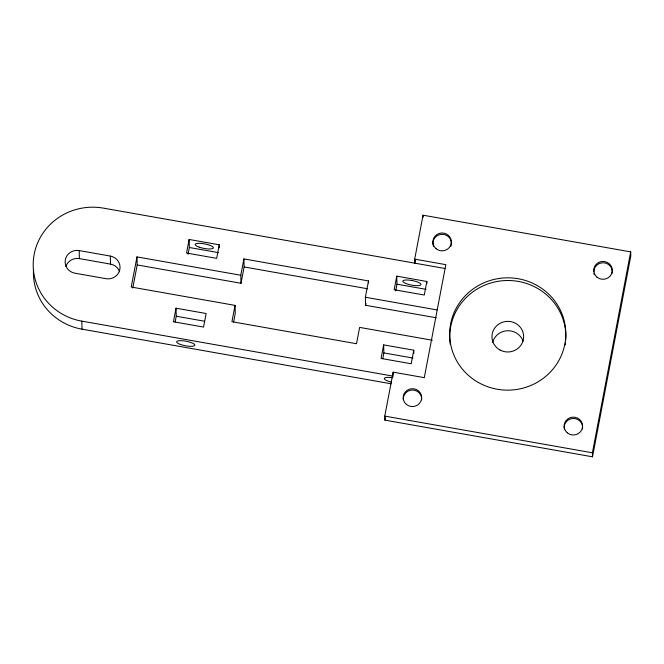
<?xml version="1.0" encoding="UTF-8"?>
<svg xmlns="http://www.w3.org/2000/svg" width="664" height="664" viewBox="0 0 664 664"><rect width="100%" height="100%" fill="white"/><g stroke="black" fill="none" stroke-linecap="round" stroke-linejoin="round"><path stroke-width="1" d="M136.975 256.902L137.191 264.936L241.007 283.279L240.791 275.245L136.975 256.902L131.231 287.039L235.048 305.382L235.263 313.416L233.612 322.057M132.783 288.035L137.191 264.936M176.035 308.196L173.453 321.749L203.557 327.07L206.139 313.516L176.035 308.196L176.242 316.23L175.138 322.04M189.132 239.472L186.551 253.025L216.655 258.346L219.236 244.784L189.132 239.472L189.34 247.498L188.053 254.279M235.048 305.382L231.935 321.708L356.518 343.72L359.631 327.393L432.297 340.234M240.791 275.245L243.904 258.918L368.487 280.938L368.537 282.947M241.007 283.279L244.12 266.953L243.904 258.918M436.24 317.774L365.582 305.291L365.374 297.256L368.487 280.938M365.582 305.291L365.947 303.373M383.659 344.882L381.07 358.444L411.182 363.764L413.763 350.202L383.659 344.882L383.867 352.916L382.763 358.726M396.757 276.158L394.167 289.72L424.279 295.04L426.861 281.478L396.757 276.158L396.964 284.192L395.669 290.973M384.771 416.104L393.146 372.155L424.296 377.658L445.834 264.646L414.685 259.143L423.059 215.194L630.692 251.88L630.8 255.897L592.512 456.807L384.879 420.121L384.771 416.104L592.404 452.79L592.512 456.807M384.879 420.121L385.452 417.125M415.365 260.163L414.792 263.16L414.685 259.143M592.404 452.79L630.692 251.88M444.938 268.488L103.36 208.123A59.386 57.444 -1.5 0 0 34.179 254.312A59.386 57.444 -1.5 0 0 81.821 321.144L82.029 329.17L391.171 383.8M189.34 247.498L218.448 252.644M396.964 284.192L426.064 289.33M244.12 266.953L367.673 288.79M365.374 297.256L437.036 309.922M79.174 250.577L110.315 256.08A11.877 11.487 -1.5 0 1 119.844 269.451A11.877 11.487 -1.5 0 1 106.008 278.681L74.866 273.178A11.877 11.487 -1.5 0 1 65.338 259.815A11.877 11.487 -1.5 0 1 79.174 250.577L79.381 258.611A11.877 11.487 -1.5 0 0 65.91 266.447M79.381 258.611L110.523 264.114A11.877 11.487 -1.5 0 1 119.644 271.784M176.242 316.23L204.346 321.193M383.867 352.916L412.966 358.054M81.821 321.135L393.254 376.173M426.861 281.478L426.911 283.486M423.059 215.194L423.117 217.203M413.763 350.202L413.838 353.215M393.146 372.155L393.229 375.168M219.236 244.784L219.319 247.797M110.315 256.08L110.523 264.114M82.029 329.178A59.386 57.444 -1.5 0 1 33.499 269.509M391.221 382.074A9.238 2.291 10.8 0 1 384.307 378.38A9.238 2.291 10.8 0 1 392.665 377.733M492.68 342.35A15.836 15.313 -1.5 0 1 507.445 330.738A15.836 15.313 -1.5 0 1 523.074 341.196M594.363 274.697A9.238 8.931 -1.5 0 1 593.956 273.194M593.823 271.642A9.238 8.931 -1.5 0 1 603.941 262.803A9.238 8.931 -1.5 0 1 612.15 273.302M451.229 244.867A9.238 8.931 -1.5 0 1 450.806 246.369M433.443 246.269A9.238 8.931 -1.5 0 1 441.012 234.392A9.238 8.931 -1.5 0 1 451.346 244.095M403.264 399.686A9.238 8.931 -1.5 0 1 412.543 390.034A9.238 8.931 -1.5 0 1 421.665 399.803M564.45 429.666A9.238 8.931 -1.5 0 1 573.057 418.469A9.238 8.931 -1.5 0 1 582.469 429.002M450.242 344.151A58.067 56.166 -1.5 0 1 505.727 280.548A58.067 56.166 -1.5 0 1 565.761 339.951M565.496 342.881A58.067 56.166 -1.5 0 1 565.238 344.823M411.995 280.515L411.423 280.416A9.238 2.291 10.8 0 0 404.202 282.69A9.238 2.291 10.8 0 0 419.831 285.387A9.238 2.291 10.8 0 0 411.995 280.515M199.258 247.191A9.238 2.291 10.8 0 0 213.36 247.913A9.238 2.291 10.8 0 0 200.262 243.339A9.238 2.291 10.8 0 0 199.258 247.191M180.376 344.425A9.238 2.291 10.8 0 0 194.768 345.363A9.238 2.291 10.8 0 0 182.069 340.707A9.238 2.291 10.8 0 0 180.376 344.425M499.967 349.994A15.836 15.313 -1.5 0 0 523.63 336.548A15.836 15.313 -1.5 0 0 499.793 323.468A15.836 15.313 -1.5 0 0 499.967 349.994M597.036 277.17A9.238 8.931 -1.5 0 0 612.108 271.966A9.238 8.931 -1.5 0 0 599.941 261.94A9.238 8.931 -1.5 0 0 597.036 277.17M436.124 248.734A9.238 8.931 -1.5 0 0 451.196 243.53A9.238 8.931 -1.5 0 0 439.02 233.504A9.238 8.931 -1.5 0 0 436.124 248.734M406.443 404.434A9.238 8.931 -1.5 0 0 421.524 399.23A9.238 8.931 -1.5 0 0 409.348 389.212A9.238 8.931 -1.5 0 0 406.443 404.434M567.363 432.87A9.238 8.931 -1.5 0 0 582.436 427.666A9.238 8.931 -1.5 0 0 570.26 417.648A9.238 8.931 -1.5 0 0 567.363 432.87M478.312 382.456A58.067 56.166 -1.5 0 0 565.794 334.332A58.067 56.166 -1.5 0 0 479.101 285.18A58.067 56.166 -1.5 0 0 478.312 382.456"/></g></svg>
